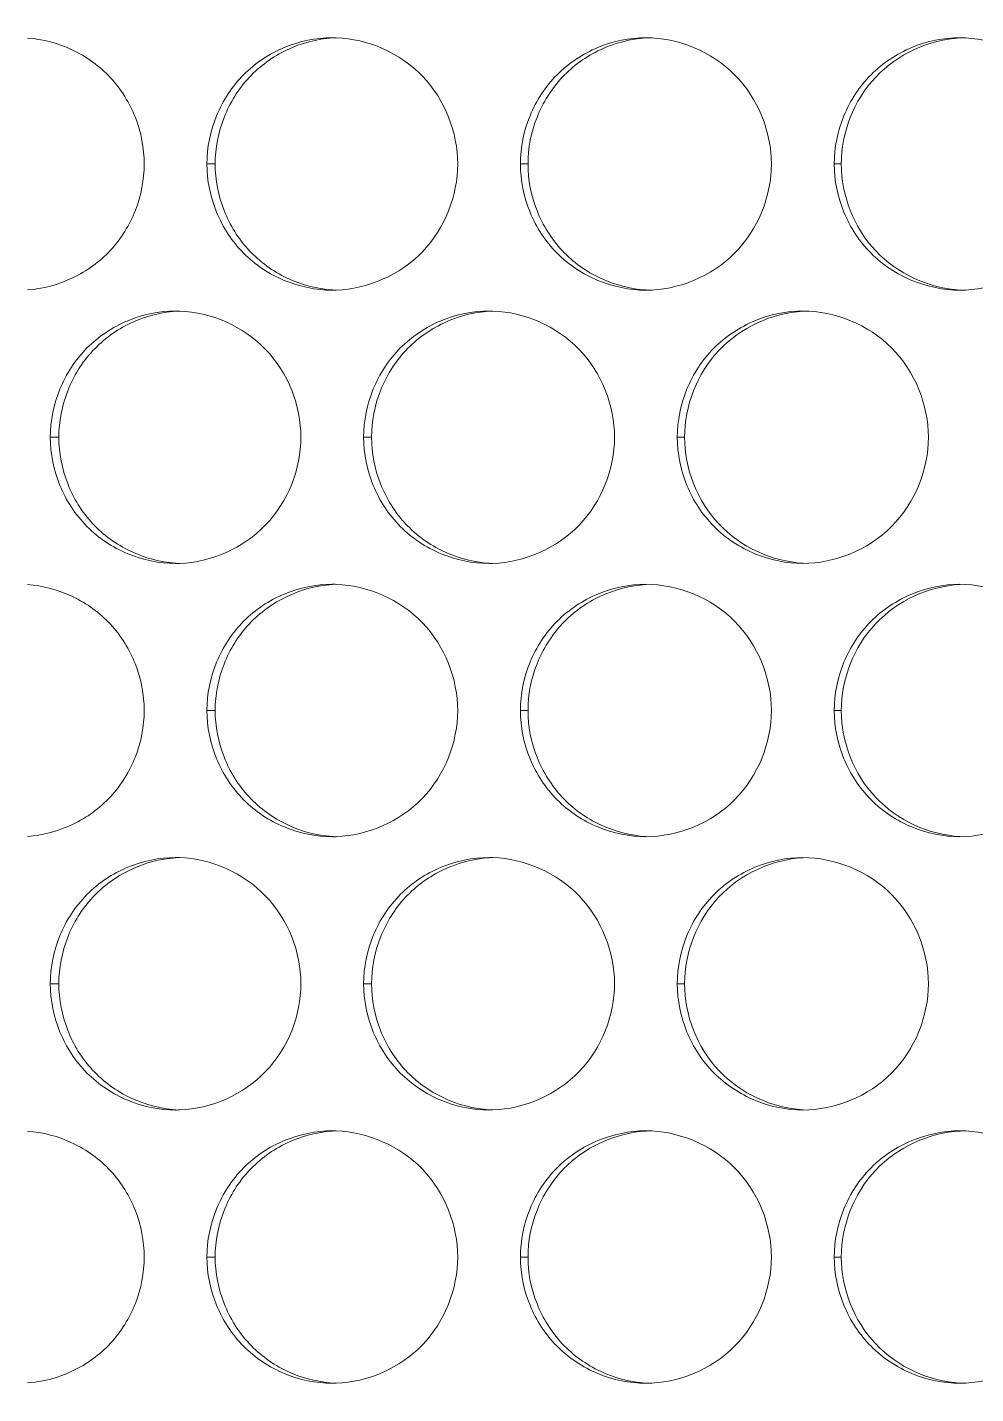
# Model space of a CAD drawing. Header units: millimetres. Extents: x 1177 to 4147, y 93 to 2194.
# Drawn here: x 1704.14 to 1726.67, y 1713.08 to 1745.56 of the extents above; entities that cross this region are included whole.
import ezdxf

# ---------------------------------------------------------------- set-up
doc = ezdxf.new("R2010")
doc.units = ezdxf.units.MM
doc.header["$LTSCALE"] = 0.1
doc.layers.get('0').update_dxf_attribs({"lineweight": 13})
doc.layers.add('标注', color=251, linetype='Continuous', lineweight=9)

msp = doc.modelspace()

# ---------------------------------------------------------------- linework, layer by layer
for radius, start, end in [(196.75, 204.56225, 43.01001), (177.334, 204.90538, 48.55999), (177.047, 204.9052, 48.6494), (168.077, 204.78787, 51.55568), (165.455, 204.70676, 52.44821), (156.5, 204.24844, 55.64881), (156.25, 204.23139, 55.74165), (155.11, 204.1505, 56.16753), (155, 204.14243, 56.20879)]:
    msp.add_arc((1812.49, 1686.895), radius, start, end)
at = {"layer": '标注'}
for p, q in [((1708.599, 1742.313), (1708.403, 1742.313)), ((1716.035, 1742.313), (1715.853, 1742.313)), ((1723.479, 1742.313), (1723.312, 1742.313)), ((1704.884, 1735.818), (1704.682, 1735.818)), ((1704.884, 1735.818), (1704.682, 1735.818)), ((1712.316, 1735.818), (1712.127, 1735.818)), ((1712.316, 1735.818), (1712.127, 1735.818)), ((1719.756, 1735.818), (1719.582, 1735.818)), ((1719.756, 1735.818), (1719.582, 1735.818)), ((1708.599, 1729.323), (1708.403, 1729.323)), ((1716.035, 1729.323), (1715.853, 1729.323)), ((1723.479, 1729.323), (1723.312, 1729.323)), ((1704.884, 1722.827), (1704.682, 1722.827)), ((1704.884, 1722.827), (1704.682, 1722.827)), ((1712.316, 1722.827), (1712.127, 1722.827)), ((1712.316, 1722.827), (1712.127, 1722.827)), ((1719.756, 1722.827), (1719.582, 1722.827)), ((1719.756, 1722.827), (1719.582, 1722.827)), ((1708.599, 1716.332), (1708.403, 1716.332)), ((1716.035, 1716.332), (1715.853, 1716.332)), ((1723.479, 1716.332), (1723.312, 1716.332))]:
    msp.add_line(p, q, dxfattribs=at)
for centre, radius, start, end in [((1711.382, 1742.5), 2.813, 88.0513, 89.998), ((1711.382, 1742.126), 2.813, 270.002, 271.9487), ((1707.659, 1736.008), 2.81, 87.977, 89.9978), ((1707.659, 1736.008), 2.81, 87.977, 89.9978), ((1715.108, 1736.002), 2.815, 88.1254, 89.9981), ((1715.108, 1736.002), 2.815, 88.1254, 89.9981), ((1707.659, 1735.628), 2.81, 270.0022, 272.023), ((1707.659, 1735.628), 2.81, 270.0022, 272.023), ((1715.108, 1735.633), 2.815, 270.0019, 271.8746), ((1715.108, 1735.633), 2.815, 270.0019, 271.8746), ((1711.382, 1729.51), 2.813, 88.0513, 89.998), ((1711.382, 1729.135), 2.813, 270.002, 271.9487), ((1707.659, 1723.018), 2.81, 87.977, 89.9978), ((1707.659, 1723.018), 2.81, 87.977, 89.9978), ((1715.108, 1723.012), 2.815, 88.1254, 89.9981), ((1715.108, 1723.012), 2.815, 88.1254, 89.9981), ((1707.659, 1722.637), 2.81, 270.0022, 272.023), ((1707.659, 1722.637), 2.81, 270.0022, 272.023), ((1715.108, 1722.643), 2.815, 270.0019, 271.8746), ((1715.108, 1722.643), 2.815, 270.0019, 271.8746), ((1711.382, 1716.52), 2.813, 88.0513, 89.998), ((1711.382, 1716.145), 2.813, 270.002, 271.9487)]:
    msp.add_arc(centre, radius, start, end, dxfattribs=at)
msp.add_spline([(2027.49, 1819.182), (1864.296, 1806.369), (1766.772, 1737.15), (1658.757, 1615.796), (1597.49, 1595.163)], degree=3, dxfattribs=at)
for points, knots in [([(1706.914, 1742.313), (1706.914, 1742.687), (1706.767, 1743.439), (1706.166, 1744.412), (1705.242, 1745.083), (1704.506, 1745.28), (1704.136, 1745.306)], [0, 0, 0, 0, 0.251005, 0.501289, 0.750782, 1, 1, 1, 1]), ([(1711.388, 1745.307), (1711.017, 1745.283), (1710.278, 1745.087), (1709.35, 1744.417), (1708.747, 1743.442), (1708.599, 1742.688), (1708.599, 1742.313)], [0, 0, 0, 0, 0.24913, 0.498566, 0.748875, 1, 1, 1, 1]), ([(1714.363, 1742.313), (1714.363, 1743.063), (1713.758, 1744.621), (1712.224, 1745.286), (1711.478, 1745.311)], [0, 0, 0, 0, 0.501165, 1, 1, 1, 1]), ([(1718.841, 1745.308), (1718.468, 1745.285), (1717.725, 1745.092), (1716.792, 1744.423), (1716.184, 1743.446), (1716.035, 1742.689), (1716.035, 1742.313)], [0, 0, 0, 0, 0.249253, 0.49875, 0.749, 1, 1, 1, 1]), ([(1721.82, 1742.313), (1721.82, 1743.078), (1721.187, 1744.669), (1719.598, 1745.313), (1718.836, 1745.313)], [0, 0, 0, 0, 0.500977, 1, 1, 1, 1]), ([(1726.303, 1745.309), (1725.567, 1745.268), (1724.067, 1744.59), (1723.479, 1743.053), (1723.479, 1742.313)], [0, 0, 0, 0, 0.498854, 1, 1, 1, 1]), ([(1729.285, 1742.313), (1729.285, 1743.078), (1728.65, 1744.67), (1727.06, 1745.313), (1726.298, 1745.313)], [0, 0, 0, 0, 0.50079, 1, 1, 1, 1]), ([(1710.243, 1745.081), (1709.885, 1744.932), (1709.217, 1744.491), (1708.781, 1743.82), (1708.633, 1743.46)], [0, 0, 0, 0, 0.499456, 1, 1, 1, 1]), ([(1717.696, 1745.081), (1717.337, 1744.932), (1716.668, 1744.492), (1716.232, 1743.82), (1716.083, 1743.46)], [0, 0, 0, 0, 0.499569, 1, 1, 1, 1]), ([(1725.156, 1745.081), (1724.797, 1744.932), (1724.128, 1744.492), (1723.691, 1743.82), (1723.542, 1743.46)], [0, 0, 0, 0, 0.499673, 1, 1, 1, 1]), ([(1704.136, 1739.32), (1704.506, 1739.346), (1705.242, 1739.543), (1706.166, 1740.214), (1706.767, 1741.187), (1706.914, 1741.939), (1706.914, 1742.313)], [0, 0, 0, 0, 0.249218, 0.498711, 0.748995, 1, 1, 1, 1]), ([(1708.599, 1742.313), (1708.599, 1741.938), (1708.747, 1741.184), (1709.35, 1740.209), (1710.278, 1739.539), (1711.017, 1739.343), (1711.388, 1739.319)], [0, 0, 0, 0, 0.251125, 0.501434, 0.75087, 1, 1, 1, 1]), ([(1711.478, 1739.315), (1712.224, 1739.34), (1713.758, 1740.006), (1714.363, 1741.563), (1714.363, 1742.313)], [0, 0, 0, 0, 0.498835, 1, 1, 1, 1]), ([(1716.035, 1742.313), (1716.035, 1741.937), (1716.184, 1741.18), (1716.792, 1740.203), (1717.725, 1739.534), (1718.468, 1739.341), (1718.841, 1739.318)], [0, 0, 0, 0, 0.251, 0.50125, 0.750747, 1, 1, 1, 1]), ([(1718.836, 1739.313), (1719.598, 1739.313), (1721.187, 1739.957), (1721.82, 1741.548), (1721.82, 1742.313)], [0, 0, 0, 0, 0.499023, 1, 1, 1, 1]), ([(1723.479, 1742.313), (1723.479, 1741.573), (1724.067, 1740.036), (1725.567, 1739.358), (1726.303, 1739.317)], [0, 0, 0, 0, 0.501146, 1, 1, 1, 1]), ([(1726.298, 1739.313), (1727.06, 1739.313), (1728.65, 1739.956), (1729.285, 1741.548), (1729.285, 1742.313)], [0, 0, 0, 0, 0.49921, 1, 1, 1, 1]), ([(1708.633, 1741.166), (1708.781, 1740.806), (1709.217, 1740.135), (1709.885, 1739.694), (1710.243, 1739.545)], [0, 0, 0, 0, 0.500544, 1, 1, 1, 1]), ([(1716.083, 1741.166), (1716.232, 1740.806), (1716.668, 1740.135), (1717.337, 1739.694), (1717.696, 1739.545)], [0, 0, 0, 0, 0.500431, 1, 1, 1, 1]), ([(1723.542, 1741.166), (1723.691, 1740.806), (1724.128, 1740.134), (1724.797, 1739.694), (1725.156, 1739.545)], [0, 0, 0, 0, 0.500327, 1, 1, 1, 1]), ([(1707.664, 1738.811), (1707.294, 1738.786), (1706.557, 1738.59), (1705.633, 1737.919), (1705.031, 1736.945), (1704.884, 1736.192), (1704.884, 1735.818)], [0, 0, 0, 0, 0.249064, 0.498469, 0.748809, 1, 1, 1, 1]), ([(1707.664, 1738.811), (1707.294, 1738.786), (1706.557, 1738.59), (1705.633, 1737.919), (1705.031, 1736.945), (1704.884, 1736.192), (1704.884, 1735.818)], [0, 0, 0, 0, 0.249064, 0.498469, 0.748809, 1, 1, 1, 1]), ([(1710.637, 1735.818), (1710.637, 1736.567), (1710.034, 1738.123), (1708.503, 1738.79), (1707.758, 1738.816)], [0, 0, 0, 0, 0.50127, 1, 1, 1, 1]), ([(1710.637, 1735.818), (1710.637, 1736.567), (1710.034, 1738.123), (1708.503, 1738.79), (1707.758, 1738.816)], [0, 0, 0, 0, 0.50127, 1, 1, 1, 1]), ([(1715.113, 1738.812), (1714.741, 1738.789), (1714, 1738.595), (1713.07, 1737.925), (1712.464, 1736.949), (1712.316, 1736.193), (1712.316, 1735.818)], [0, 0, 0, 0, 0.249193, 0.49866, 0.748939, 1, 1, 1, 1]), ([(1715.113, 1738.812), (1714.741, 1738.789), (1714, 1738.595), (1713.07, 1737.925), (1712.464, 1736.949), (1712.316, 1736.193), (1712.316, 1735.818)], [0, 0, 0, 0, 0.249193, 0.49866, 0.748939, 1, 1, 1, 1]), ([(1718.09, 1735.818), (1718.09, 1736.568), (1717.484, 1738.128), (1715.947, 1738.792), (1715.2, 1738.816)], [0, 0, 0, 0, 0.501064, 1, 1, 1, 1]), ([(1718.09, 1735.818), (1718.09, 1736.568), (1717.484, 1738.128), (1715.947, 1738.792), (1715.2, 1738.816)], [0, 0, 0, 0, 0.501064, 1, 1, 1, 1]), ([(1722.571, 1738.813), (1721.837, 1738.77), (1720.341, 1738.091), (1719.756, 1736.557), (1719.756, 1735.818)], [0, 0, 0, 0, 0.498764, 1, 1, 1, 1]), ([(1722.571, 1738.813), (1721.837, 1738.77), (1720.341, 1738.091), (1719.756, 1736.557), (1719.756, 1735.818)], [0, 0, 0, 0, 0.498764, 1, 1, 1, 1]), ([(1725.551, 1735.818), (1725.551, 1736.583), (1724.918, 1738.174), (1723.328, 1738.818), (1722.566, 1738.818)], [0, 0, 0, 0, 0.500882, 1, 1, 1, 1]), ([(1725.551, 1735.818), (1725.551, 1736.583), (1724.918, 1738.174), (1723.328, 1738.818), (1722.566, 1738.818)], [0, 0, 0, 0, 0.500882, 1, 1, 1, 1]), ([(1706.521, 1738.586), (1706.163, 1738.437), (1705.494, 1737.996), (1705.059, 1737.325), (1704.911, 1736.965)], [0, 0, 0, 0, 0.499396, 1, 1, 1, 1]), ([(1706.521, 1738.586), (1706.163, 1738.437), (1705.494, 1737.996), (1705.059, 1737.325), (1704.911, 1736.965)], [0, 0, 0, 0, 0.499396, 1, 1, 1, 1]), ([(1713.968, 1738.586), (1713.61, 1738.437), (1712.941, 1737.996), (1712.505, 1737.325), (1712.357, 1736.965)], [0, 0, 0, 0, 0.499513, 1, 1, 1, 1]), ([(1713.968, 1738.586), (1713.61, 1738.437), (1712.941, 1737.996), (1712.505, 1737.325), (1712.357, 1736.965)], [0, 0, 0, 0, 0.499513, 1, 1, 1, 1]), ([(1721.425, 1738.586), (1721.066, 1738.437), (1720.397, 1737.996), (1719.96, 1737.325), (1719.812, 1736.965)], [0, 0, 0, 0, 0.499622, 1, 1, 1, 1]), ([(1721.425, 1738.586), (1721.066, 1738.437), (1720.397, 1737.996), (1719.96, 1737.325), (1719.812, 1736.965)], [0, 0, 0, 0, 0.499622, 1, 1, 1, 1]), ([(1704.884, 1735.818), (1704.884, 1735.444), (1705.031, 1734.691), (1705.633, 1733.717), (1706.557, 1733.046), (1707.294, 1732.85), (1707.664, 1732.824)], [0, 0, 0, 0, 0.251191, 0.501531, 0.750936, 1, 1, 1, 1]), ([(1704.884, 1735.818), (1704.884, 1735.444), (1705.031, 1734.691), (1705.633, 1733.717), (1706.557, 1733.046), (1707.294, 1732.85), (1707.664, 1732.824)], [0, 0, 0, 0, 0.251191, 0.501531, 0.750936, 1, 1, 1, 1]), ([(1707.758, 1732.82), (1708.503, 1732.846), (1710.034, 1733.513), (1710.637, 1735.069), (1710.637, 1735.818)], [0, 0, 0, 0, 0.49873, 1, 1, 1, 1]), ([(1707.758, 1732.82), (1708.503, 1732.846), (1710.034, 1733.513), (1710.637, 1735.069), (1710.637, 1735.818)], [0, 0, 0, 0, 0.49873, 1, 1, 1, 1]), ([(1712.316, 1735.818), (1712.316, 1735.442), (1712.464, 1734.687), (1713.07, 1733.711), (1714, 1733.041), (1714.741, 1732.847), (1715.113, 1732.823)], [0, 0, 0, 0, 0.251061, 0.50134, 0.750807, 1, 1, 1, 1]), ([(1712.316, 1735.818), (1712.316, 1735.442), (1712.464, 1734.687), (1713.07, 1733.711), (1714, 1733.041), (1714.741, 1732.847), (1715.113, 1732.823)], [0, 0, 0, 0, 0.251061, 0.50134, 0.750807, 1, 1, 1, 1]), ([(1715.2, 1732.819), (1715.947, 1732.844), (1717.484, 1733.508), (1718.09, 1735.067), (1718.09, 1735.818)], [0, 0, 0, 0, 0.498936, 1, 1, 1, 1]), ([(1715.2, 1732.819), (1715.947, 1732.844), (1717.484, 1733.508), (1718.09, 1735.067), (1718.09, 1735.818)], [0, 0, 0, 0, 0.498936, 1, 1, 1, 1]), ([(1719.756, 1735.818), (1719.756, 1735.079), (1720.341, 1733.545), (1721.837, 1732.865), (1722.571, 1732.823)], [0, 0, 0, 0, 0.501236, 1, 1, 1, 1]), ([(1719.756, 1735.818), (1719.756, 1735.079), (1720.341, 1733.545), (1721.837, 1732.865), (1722.571, 1732.823)], [0, 0, 0, 0, 0.501236, 1, 1, 1, 1]), ([(1722.566, 1732.818), (1723.328, 1732.818), (1724.918, 1733.462), (1725.551, 1735.053), (1725.551, 1735.818)], [0, 0, 0, 0, 0.499118, 1, 1, 1, 1]), ([(1722.566, 1732.818), (1723.328, 1732.818), (1724.918, 1733.462), (1725.551, 1735.053), (1725.551, 1735.818)], [0, 0, 0, 0, 0.499118, 1, 1, 1, 1]), ([(1704.911, 1734.671), (1705.059, 1734.311), (1705.494, 1733.64), (1706.163, 1733.199), (1706.521, 1733.05)], [0, 0, 0, 0, 0.500604, 1, 1, 1, 1]), ([(1704.911, 1734.671), (1705.059, 1734.311), (1705.494, 1733.64), (1706.163, 1733.199), (1706.521, 1733.05)], [0, 0, 0, 0, 0.500604, 1, 1, 1, 1]), ([(1712.357, 1734.671), (1712.505, 1734.311), (1712.941, 1733.639), (1713.61, 1733.199), (1713.968, 1733.05)], [0, 0, 0, 0, 0.500487, 1, 1, 1, 1]), ([(1712.357, 1734.671), (1712.505, 1734.311), (1712.941, 1733.639), (1713.61, 1733.199), (1713.968, 1733.05)], [0, 0, 0, 0, 0.500487, 1, 1, 1, 1]), ([(1719.812, 1734.671), (1719.96, 1734.311), (1720.397, 1733.639), (1721.066, 1733.199), (1721.425, 1733.05)], [0, 0, 0, 0, 0.500378, 1, 1, 1, 1]), ([(1719.812, 1734.671), (1719.96, 1734.311), (1720.397, 1733.639), (1721.066, 1733.199), (1721.425, 1733.05)], [0, 0, 0, 0, 0.500378, 1, 1, 1, 1]), ([(1706.914, 1729.323), (1706.914, 1729.696), (1706.767, 1730.448), (1706.166, 1731.421), (1705.242, 1732.092), (1704.506, 1732.29), (1704.136, 1732.316)], [0, 0, 0, 0, 0.251005, 0.501289, 0.750782, 1, 1, 1, 1]), ([(1711.388, 1732.317), (1711.017, 1732.292), (1710.278, 1732.097), (1709.35, 1731.427), (1708.747, 1730.452), (1708.599, 1729.698), (1708.599, 1729.323)], [0, 0, 0, 0, 0.24913, 0.498566, 0.748875, 1, 1, 1, 1]), ([(1714.363, 1729.323), (1714.363, 1730.073), (1713.758, 1731.63), (1712.224, 1732.296), (1711.478, 1732.321)], [0, 0, 0, 0, 0.501165, 1, 1, 1, 1]), ([(1718.841, 1732.317), (1718.468, 1732.295), (1717.725, 1732.102), (1716.792, 1731.432), (1716.184, 1730.455), (1716.035, 1729.699), (1716.035, 1729.323)], [0, 0, 0, 0, 0.249253, 0.49875, 0.749, 1, 1, 1, 1]), ([(1721.82, 1729.323), (1721.82, 1730.087), (1721.187, 1731.679), (1719.598, 1732.323), (1718.836, 1732.323)], [0, 0, 0, 0, 0.500977, 1, 1, 1, 1]), ([(1726.303, 1732.318), (1725.567, 1732.277), (1724.067, 1731.6), (1723.479, 1730.063), (1723.479, 1729.323)], [0, 0, 0, 0, 0.498854, 1, 1, 1, 1]), ([(1729.285, 1729.323), (1729.285, 1730.088), (1728.65, 1731.679), (1727.06, 1732.323), (1726.298, 1732.323)], [0, 0, 0, 0, 0.50079, 1, 1, 1, 1]), ([(1710.243, 1732.091), (1709.885, 1731.941), (1709.217, 1731.501), (1708.781, 1730.83), (1708.633, 1730.47)], [0, 0, 0, 0, 0.499456, 1, 1, 1, 1]), ([(1717.696, 1732.091), (1717.337, 1731.941), (1716.668, 1731.501), (1716.232, 1730.83), (1716.083, 1730.47)], [0, 0, 0, 0, 0.499569, 1, 1, 1, 1]), ([(1725.156, 1732.091), (1724.797, 1731.941), (1724.128, 1731.501), (1723.691, 1730.83), (1723.542, 1730.47)], [0, 0, 0, 0, 0.499673, 1, 1, 1, 1]), ([(1704.136, 1726.33), (1704.506, 1726.356), (1705.242, 1726.553), (1706.166, 1727.224), (1706.767, 1728.197), (1706.914, 1728.949), (1706.914, 1729.323)], [0, 0, 0, 0, 0.249218, 0.498711, 0.748995, 1, 1, 1, 1]), ([(1708.599, 1729.323), (1708.599, 1728.948), (1708.747, 1728.194), (1709.35, 1727.219), (1710.278, 1726.548), (1711.017, 1726.353), (1711.388, 1726.329)], [0, 0, 0, 0, 0.251125, 0.501434, 0.75087, 1, 1, 1, 1]), ([(1711.478, 1726.324), (1712.224, 1726.35), (1713.758, 1727.015), (1714.363, 1728.573), (1714.363, 1729.323)], [0, 0, 0, 0, 0.498835, 1, 1, 1, 1]), ([(1716.035, 1729.323), (1716.035, 1728.947), (1716.184, 1728.19), (1716.792, 1727.213), (1717.725, 1726.543), (1718.468, 1726.35), (1718.841, 1726.328)], [0, 0, 0, 0, 0.251, 0.50125, 0.750747, 1, 1, 1, 1]), ([(1718.836, 1726.323), (1719.598, 1726.323), (1721.187, 1726.967), (1721.82, 1728.558), (1721.82, 1729.323)], [0, 0, 0, 0, 0.499023, 1, 1, 1, 1]), ([(1723.479, 1729.323), (1723.479, 1728.582), (1724.067, 1727.046), (1725.567, 1726.368), (1726.303, 1726.327)], [0, 0, 0, 0, 0.501146, 1, 1, 1, 1]), ([(1726.298, 1726.323), (1727.06, 1726.323), (1728.65, 1726.966), (1729.285, 1728.558), (1729.285, 1729.323)], [0, 0, 0, 0, 0.49921, 1, 1, 1, 1]), ([(1708.633, 1728.175), (1708.781, 1727.816), (1709.217, 1727.144), (1709.885, 1726.704), (1710.243, 1726.554)], [0, 0, 0, 0, 0.500544, 1, 1, 1, 1]), ([(1716.083, 1728.175), (1716.232, 1727.816), (1716.668, 1727.144), (1717.337, 1726.704), (1717.696, 1726.554)], [0, 0, 0, 0, 0.500431, 1, 1, 1, 1]), ([(1723.542, 1728.175), (1723.691, 1727.816), (1724.128, 1727.144), (1724.797, 1726.704), (1725.156, 1726.554)], [0, 0, 0, 0, 0.500327, 1, 1, 1, 1]), ([(1707.664, 1725.821), (1707.294, 1725.796), (1706.557, 1725.599), (1705.633, 1724.929), (1705.031, 1723.955), (1704.884, 1723.202), (1704.884, 1722.827)], [0, 0, 0, 0, 0.249064, 0.498469, 0.748809, 1, 1, 1, 1]), ([(1707.664, 1725.821), (1707.294, 1725.796), (1706.557, 1725.599), (1705.633, 1724.929), (1705.031, 1723.955), (1704.884, 1723.202), (1704.884, 1722.827)], [0, 0, 0, 0, 0.249064, 0.498469, 0.748809, 1, 1, 1, 1]), ([(1710.637, 1722.827), (1710.637, 1723.577), (1710.034, 1725.133), (1708.503, 1725.799), (1707.758, 1725.826)], [0, 0, 0, 0, 0.50127, 1, 1, 1, 1]), ([(1710.637, 1722.827), (1710.637, 1723.577), (1710.034, 1725.133), (1708.503, 1725.799), (1707.758, 1725.826)], [0, 0, 0, 0, 0.50127, 1, 1, 1, 1]), ([(1715.113, 1725.822), (1714.741, 1725.798), (1714, 1725.604), (1713.07, 1724.934), (1712.464, 1723.958), (1712.316, 1723.203), (1712.316, 1722.827)], [0, 0, 0, 0, 0.249193, 0.49866, 0.748939, 1, 1, 1, 1]), ([(1715.113, 1725.822), (1714.741, 1725.798), (1714, 1725.604), (1713.07, 1724.934), (1712.464, 1723.958), (1712.316, 1723.203), (1712.316, 1722.827)], [0, 0, 0, 0, 0.249193, 0.49866, 0.748939, 1, 1, 1, 1]), ([(1718.09, 1722.827), (1718.09, 1723.578), (1717.484, 1725.137), (1715.947, 1725.802), (1715.2, 1725.826)], [0, 0, 0, 0, 0.501064, 1, 1, 1, 1]), ([(1718.09, 1722.827), (1718.09, 1723.578), (1717.484, 1725.137), (1715.947, 1725.802), (1715.2, 1725.826)], [0, 0, 0, 0, 0.501064, 1, 1, 1, 1]), ([(1722.571, 1725.823), (1721.837, 1725.78), (1720.341, 1725.101), (1719.756, 1723.567), (1719.756, 1722.827)], [0, 0, 0, 0, 0.498764, 1, 1, 1, 1]), ([(1722.571, 1725.823), (1721.837, 1725.78), (1720.341, 1725.101), (1719.756, 1723.567), (1719.756, 1722.827)], [0, 0, 0, 0, 0.498764, 1, 1, 1, 1]), ([(1725.551, 1722.827), (1725.551, 1723.592), (1724.918, 1725.184), (1723.328, 1725.827), (1722.566, 1725.827)], [0, 0, 0, 0, 0.500882, 1, 1, 1, 1]), ([(1725.551, 1722.827), (1725.551, 1723.592), (1724.918, 1725.184), (1723.328, 1725.827), (1722.566, 1725.827)], [0, 0, 0, 0, 0.500882, 1, 1, 1, 1]), ([(1706.521, 1725.596), (1706.163, 1725.446), (1705.494, 1725.006), (1705.059, 1724.334), (1704.911, 1723.975)], [0, 0, 0, 0, 0.499396, 1, 1, 1, 1]), ([(1706.521, 1725.596), (1706.163, 1725.446), (1705.494, 1725.006), (1705.059, 1724.334), (1704.911, 1723.975)], [0, 0, 0, 0, 0.499396, 1, 1, 1, 1]), ([(1713.968, 1725.596), (1713.61, 1725.446), (1712.941, 1725.006), (1712.505, 1724.334), (1712.357, 1723.975)], [0, 0, 0, 0, 0.499513, 1, 1, 1, 1]), ([(1713.968, 1725.596), (1713.61, 1725.446), (1712.941, 1725.006), (1712.505, 1724.334), (1712.357, 1723.975)], [0, 0, 0, 0, 0.499513, 1, 1, 1, 1]), ([(1721.425, 1725.596), (1721.066, 1725.446), (1720.397, 1725.006), (1719.96, 1724.335), (1719.812, 1723.975)], [0, 0, 0, 0, 0.499622, 1, 1, 1, 1]), ([(1721.425, 1725.596), (1721.066, 1725.446), (1720.397, 1725.006), (1719.96, 1724.335), (1719.812, 1723.975)], [0, 0, 0, 0, 0.499622, 1, 1, 1, 1]), ([(1704.884, 1722.827), (1704.884, 1722.453), (1705.031, 1721.7), (1705.633, 1720.726), (1706.557, 1720.056), (1707.294, 1719.859), (1707.664, 1719.834)], [0, 0, 0, 0, 0.251191, 0.501531, 0.750936, 1, 1, 1, 1]), ([(1704.884, 1722.827), (1704.884, 1722.453), (1705.031, 1721.7), (1705.633, 1720.726), (1706.557, 1720.056), (1707.294, 1719.859), (1707.664, 1719.834)], [0, 0, 0, 0, 0.251191, 0.501531, 0.750936, 1, 1, 1, 1]), ([(1707.758, 1719.829), (1708.503, 1719.856), (1710.034, 1720.522), (1710.637, 1722.078), (1710.637, 1722.827)], [0, 0, 0, 0, 0.49873, 1, 1, 1, 1]), ([(1707.758, 1719.829), (1708.503, 1719.856), (1710.034, 1720.522), (1710.637, 1722.078), (1710.637, 1722.827)], [0, 0, 0, 0, 0.49873, 1, 1, 1, 1]), ([(1712.316, 1722.827), (1712.316, 1722.452), (1712.464, 1721.697), (1713.07, 1720.721), (1714, 1720.051), (1714.741, 1719.857), (1715.113, 1719.833)], [0, 0, 0, 0, 0.251061, 0.50134, 0.750807, 1, 1, 1, 1]), ([(1712.316, 1722.827), (1712.316, 1722.452), (1712.464, 1721.697), (1713.07, 1720.721), (1714, 1720.051), (1714.741, 1719.857), (1715.113, 1719.833)], [0, 0, 0, 0, 0.251061, 0.50134, 0.750807, 1, 1, 1, 1]), ([(1715.2, 1719.829), (1715.947, 1719.853), (1717.484, 1720.518), (1718.09, 1722.077), (1718.09, 1722.827)], [0, 0, 0, 0, 0.498936, 1, 1, 1, 1]), ([(1715.2, 1719.829), (1715.947, 1719.853), (1717.484, 1720.518), (1718.09, 1722.077), (1718.09, 1722.827)], [0, 0, 0, 0, 0.498936, 1, 1, 1, 1]), ([(1719.756, 1722.827), (1719.756, 1722.088), (1720.341, 1720.554), (1721.837, 1719.875), (1722.571, 1719.832)], [0, 0, 0, 0, 0.501236, 1, 1, 1, 1]), ([(1719.756, 1722.827), (1719.756, 1722.088), (1720.341, 1720.554), (1721.837, 1719.875), (1722.571, 1719.832)], [0, 0, 0, 0, 0.501236, 1, 1, 1, 1]), ([(1722.566, 1719.827), (1723.328, 1719.827), (1724.918, 1720.471), (1725.551, 1722.063), (1725.551, 1722.827)], [0, 0, 0, 0, 0.499118, 1, 1, 1, 1]), ([(1722.566, 1719.827), (1723.328, 1719.827), (1724.918, 1720.471), (1725.551, 1722.063), (1725.551, 1722.827)], [0, 0, 0, 0, 0.499118, 1, 1, 1, 1]), ([(1704.911, 1721.68), (1705.059, 1721.321), (1705.494, 1720.649), (1706.163, 1720.209), (1706.521, 1720.059)], [0, 0, 0, 0, 0.500604, 1, 1, 1, 1]), ([(1704.911, 1721.68), (1705.059, 1721.321), (1705.494, 1720.649), (1706.163, 1720.209), (1706.521, 1720.059)], [0, 0, 0, 0, 0.500604, 1, 1, 1, 1]), ([(1712.357, 1721.68), (1712.505, 1721.321), (1712.941, 1720.649), (1713.61, 1720.209), (1713.968, 1720.059)], [0, 0, 0, 0, 0.500487, 1, 1, 1, 1]), ([(1712.357, 1721.68), (1712.505, 1721.321), (1712.941, 1720.649), (1713.61, 1720.209), (1713.968, 1720.059)], [0, 0, 0, 0, 0.500487, 1, 1, 1, 1]), ([(1719.812, 1721.68), (1719.96, 1721.32), (1720.397, 1720.649), (1721.066, 1720.209), (1721.425, 1720.059)], [0, 0, 0, 0, 0.500378, 1, 1, 1, 1]), ([(1719.812, 1721.68), (1719.96, 1721.32), (1720.397, 1720.649), (1721.066, 1720.209), (1721.425, 1720.059)], [0, 0, 0, 0, 0.500378, 1, 1, 1, 1]), ([(1706.914, 1716.332), (1706.914, 1716.706), (1706.767, 1717.458), (1706.166, 1718.431), (1705.242, 1719.102), (1704.506, 1719.299), (1704.136, 1719.325)], [0, 0, 0, 0, 0.251005, 0.501289, 0.750782, 1, 1, 1, 1]), ([(1711.388, 1719.326), (1711.017, 1719.302), (1710.278, 1719.107), (1709.35, 1718.436), (1708.747, 1717.461), (1708.599, 1716.707), (1708.599, 1716.332)], [0, 0, 0, 0, 0.24913, 0.498566, 0.748875, 1, 1, 1, 1]), ([(1714.363, 1716.332), (1714.363, 1717.082), (1713.758, 1718.64), (1712.224, 1719.305), (1711.478, 1719.331)], [0, 0, 0, 0, 0.501165, 1, 1, 1, 1]), ([(1718.841, 1719.327), (1718.468, 1719.305), (1717.725, 1719.112), (1716.792, 1718.442), (1716.184, 1717.465), (1716.035, 1716.708), (1716.035, 1716.332)], [0, 0, 0, 0, 0.249253, 0.49875, 0.749, 1, 1, 1, 1]), ([(1721.82, 1716.332), (1721.82, 1717.097), (1721.187, 1718.688), (1719.598, 1719.332), (1718.836, 1719.332)], [0, 0, 0, 0, 0.500977, 1, 1, 1, 1]), ([(1726.303, 1719.328), (1725.567, 1719.287), (1724.067, 1718.609), (1723.479, 1717.073), (1723.479, 1716.332)], [0, 0, 0, 0, 0.498854, 1, 1, 1, 1]), ([(1729.285, 1716.332), (1729.285, 1717.097), (1728.65, 1718.689), (1727.06, 1719.332), (1726.298, 1719.332)], [0, 0, 0, 0, 0.50079, 1, 1, 1, 1]), ([(1710.243, 1719.101), (1709.885, 1718.951), (1709.217, 1718.511), (1708.781, 1717.839), (1708.633, 1717.48)], [0, 0, 0, 0, 0.499456, 1, 1, 1, 1]), ([(1717.696, 1719.101), (1717.337, 1718.951), (1716.668, 1718.511), (1716.232, 1717.839), (1716.083, 1717.48)], [0, 0, 0, 0, 0.499569, 1, 1, 1, 1]), ([(1725.156, 1719.101), (1724.797, 1718.951), (1724.128, 1718.511), (1723.691, 1717.839), (1723.542, 1717.48)], [0, 0, 0, 0, 0.499673, 1, 1, 1, 1]), ([(1704.136, 1713.339), (1704.506, 1713.365), (1705.242, 1713.563), (1706.166, 1714.234), (1706.767, 1715.207), (1706.914, 1715.959), (1706.914, 1716.332)], [0, 0, 0, 0, 0.249218, 0.498711, 0.748995, 1, 1, 1, 1]), ([(1708.599, 1716.332), (1708.599, 1715.957), (1708.747, 1715.203), (1709.35, 1714.228), (1710.278, 1713.558), (1711.017, 1713.363), (1711.388, 1713.338)], [0, 0, 0, 0, 0.251125, 0.501434, 0.75087, 1, 1, 1, 1]), ([(1711.478, 1713.334), (1712.224, 1713.359), (1713.758, 1714.025), (1714.363, 1715.582), (1714.363, 1716.332)], [0, 0, 0, 0, 0.498835, 1, 1, 1, 1]), ([(1716.035, 1716.332), (1716.035, 1715.956), (1716.184, 1715.2), (1716.792, 1714.223), (1717.725, 1713.553), (1718.468, 1713.36), (1718.841, 1713.337)], [0, 0, 0, 0, 0.251, 0.50125, 0.750747, 1, 1, 1, 1]), ([(1718.836, 1713.332), (1719.598, 1713.332), (1721.187, 1713.976), (1721.82, 1715.568), (1721.82, 1716.332)], [0, 0, 0, 0, 0.499023, 1, 1, 1, 1]), ([(1723.479, 1716.332), (1723.479, 1715.592), (1724.067, 1714.055), (1725.567, 1713.378), (1726.303, 1713.337)], [0, 0, 0, 0, 0.501146, 1, 1, 1, 1]), ([(1726.298, 1713.332), (1727.06, 1713.332), (1728.65, 1713.976), (1729.285, 1715.567), (1729.285, 1716.332)], [0, 0, 0, 0, 0.49921, 1, 1, 1, 1]), ([(1708.633, 1715.185), (1708.781, 1714.825), (1709.217, 1714.154), (1709.885, 1713.714), (1710.243, 1713.564)], [0, 0, 0, 0, 0.500544, 1, 1, 1, 1]), ([(1716.083, 1715.185), (1716.232, 1714.825), (1716.668, 1714.154), (1717.337, 1713.713), (1717.696, 1713.564)], [0, 0, 0, 0, 0.500431, 1, 1, 1, 1]), ([(1723.542, 1715.185), (1723.691, 1714.825), (1724.128, 1714.154), (1724.797, 1713.713), (1725.156, 1713.564)], [0, 0, 0, 0, 0.500327, 1, 1, 1, 1])]:
    msp.add_open_spline(points, degree=3, knots=knots, dxfattribs=at)
for points in [[(1711.382, 1745.313), (1710.995, 1745.313), (1710.601, 1745.23), (1710.243, 1745.081)], [(1718.836, 1745.313), (1718.448, 1745.313), (1718.054, 1745.231), (1717.696, 1745.081)], [(1726.298, 1745.313), (1725.909, 1745.313), (1725.515, 1745.231), (1725.156, 1745.081)], [(1708.633, 1743.46), (1708.485, 1743.1), (1708.403, 1742.703), (1708.403, 1742.313)], [(1716.083, 1743.46), (1715.935, 1743.1), (1715.853, 1742.703), (1715.853, 1742.313)], [(1723.542, 1743.46), (1723.394, 1743.1), (1723.312, 1742.703), (1723.312, 1742.313)], [(1708.403, 1742.313), (1708.403, 1741.923), (1708.485, 1741.526), (1708.633, 1741.166)], [(1715.853, 1742.313), (1715.853, 1741.923), (1715.935, 1741.526), (1716.083, 1741.166)], [(1723.312, 1742.313), (1723.312, 1741.923), (1723.394, 1741.526), (1723.542, 1741.166)], [(1710.243, 1739.545), (1710.601, 1739.396), (1710.995, 1739.313), (1711.382, 1739.313)], [(1717.696, 1739.545), (1718.054, 1739.396), (1718.448, 1739.313), (1718.836, 1739.313)], [(1725.156, 1739.545), (1725.515, 1739.396), (1725.909, 1739.313), (1726.298, 1739.313)], [(1707.659, 1738.818), (1707.272, 1738.818), (1706.878, 1738.735), (1706.521, 1738.586)], [(1707.659, 1738.818), (1707.272, 1738.818), (1706.878, 1738.735), (1706.521, 1738.586)], [(1715.108, 1738.818), (1714.72, 1738.818), (1714.326, 1738.735), (1713.968, 1738.586)], [(1715.108, 1738.818), (1714.72, 1738.818), (1714.326, 1738.735), (1713.968, 1738.586)], [(1722.566, 1738.818), (1722.178, 1738.818), (1721.783, 1738.735), (1721.425, 1738.586)], [(1722.566, 1738.818), (1722.178, 1738.818), (1721.783, 1738.735), (1721.425, 1738.586)], [(1704.911, 1736.965), (1704.763, 1736.604), (1704.682, 1736.208), (1704.682, 1735.818)], [(1704.911, 1736.965), (1704.763, 1736.604), (1704.682, 1736.208), (1704.682, 1735.818)], [(1712.357, 1736.965), (1712.209, 1736.604), (1712.127, 1736.208), (1712.127, 1735.818)], [(1712.357, 1736.965), (1712.209, 1736.604), (1712.127, 1736.208), (1712.127, 1735.818)], [(1719.812, 1736.965), (1719.663, 1736.604), (1719.582, 1736.208), (1719.582, 1735.818)], [(1719.812, 1736.965), (1719.663, 1736.604), (1719.582, 1736.208), (1719.582, 1735.818)], [(1704.682, 1735.818), (1704.682, 1735.428), (1704.763, 1735.031), (1704.911, 1734.671)], [(1704.682, 1735.818), (1704.682, 1735.428), (1704.763, 1735.031), (1704.911, 1734.671)], [(1712.127, 1735.818), (1712.127, 1735.428), (1712.209, 1735.031), (1712.357, 1734.671)], [(1712.127, 1735.818), (1712.127, 1735.428), (1712.209, 1735.031), (1712.357, 1734.671)], [(1719.582, 1735.818), (1719.582, 1735.428), (1719.663, 1735.031), (1719.812, 1734.671)], [(1719.582, 1735.818), (1719.582, 1735.428), (1719.663, 1735.031), (1719.812, 1734.671)], [(1706.521, 1733.05), (1706.878, 1732.9), (1707.272, 1732.818), (1707.659, 1732.818)], [(1706.521, 1733.05), (1706.878, 1732.9), (1707.272, 1732.818), (1707.659, 1732.818)], [(1713.968, 1733.05), (1714.326, 1732.9), (1714.72, 1732.818), (1715.108, 1732.818)], [(1713.968, 1733.05), (1714.326, 1732.9), (1714.72, 1732.818), (1715.108, 1732.818)], [(1721.425, 1733.05), (1721.783, 1732.9), (1722.178, 1732.818), (1722.566, 1732.818)], [(1721.425, 1733.05), (1721.783, 1732.9), (1722.178, 1732.818), (1722.566, 1732.818)], [(1711.382, 1732.323), (1710.995, 1732.323), (1710.601, 1732.24), (1710.243, 1732.091)], [(1718.836, 1732.323), (1718.448, 1732.323), (1718.054, 1732.24), (1717.696, 1732.091)], [(1726.298, 1732.323), (1725.909, 1732.323), (1725.515, 1732.24), (1725.156, 1732.091)], [(1708.633, 1730.47), (1708.485, 1730.109), (1708.403, 1729.713), (1708.403, 1729.323)], [(1716.083, 1730.47), (1715.935, 1730.109), (1715.853, 1729.713), (1715.853, 1729.323)], [(1723.542, 1730.47), (1723.394, 1730.109), (1723.312, 1729.713), (1723.312, 1729.323)], [(1708.403, 1729.323), (1708.403, 1728.933), (1708.485, 1728.536), (1708.633, 1728.175)], [(1715.853, 1729.323), (1715.853, 1728.933), (1715.935, 1728.536), (1716.083, 1728.175)], [(1723.312, 1729.323), (1723.312, 1728.933), (1723.394, 1728.536), (1723.542, 1728.175)], [(1710.243, 1726.554), (1710.601, 1726.405), (1710.995, 1726.323), (1711.382, 1726.323)], [(1717.696, 1726.554), (1718.054, 1726.405), (1718.448, 1726.323), (1718.836, 1726.323)], [(1725.156, 1726.554), (1725.515, 1726.405), (1725.909, 1726.323), (1726.298, 1726.323)], [(1707.659, 1725.827), (1707.272, 1725.827), (1706.878, 1725.745), (1706.521, 1725.596)], [(1707.659, 1725.827), (1707.272, 1725.827), (1706.878, 1725.745), (1706.521, 1725.596)], [(1715.108, 1725.827), (1714.72, 1725.827), (1714.326, 1725.745), (1713.968, 1725.596)], [(1715.108, 1725.827), (1714.72, 1725.827), (1714.326, 1725.745), (1713.968, 1725.596)], [(1722.566, 1725.827), (1722.178, 1725.827), (1721.783, 1725.745), (1721.425, 1725.596)], [(1722.566, 1725.827), (1722.178, 1725.827), (1721.783, 1725.745), (1721.425, 1725.596)], [(1704.911, 1723.975), (1704.763, 1723.614), (1704.682, 1723.217), (1704.682, 1722.827)], [(1704.911, 1723.975), (1704.763, 1723.614), (1704.682, 1723.217), (1704.682, 1722.827)], [(1712.357, 1723.975), (1712.209, 1723.614), (1712.127, 1723.217), (1712.127, 1722.827)], [(1712.357, 1723.975), (1712.209, 1723.614), (1712.127, 1723.217), (1712.127, 1722.827)], [(1719.812, 1723.975), (1719.663, 1723.614), (1719.582, 1723.218), (1719.582, 1722.827)], [(1719.812, 1723.975), (1719.663, 1723.614), (1719.582, 1723.218), (1719.582, 1722.827)], [(1704.682, 1722.827), (1704.682, 1722.437), (1704.763, 1722.041), (1704.911, 1721.68)], [(1704.682, 1722.827), (1704.682, 1722.437), (1704.763, 1722.041), (1704.911, 1721.68)], [(1712.127, 1722.827), (1712.127, 1722.437), (1712.209, 1722.041), (1712.357, 1721.68)], [(1712.127, 1722.827), (1712.127, 1722.437), (1712.209, 1722.041), (1712.357, 1721.68)], [(1719.582, 1722.827), (1719.582, 1722.437), (1719.663, 1722.041), (1719.812, 1721.68)], [(1719.582, 1722.827), (1719.582, 1722.437), (1719.663, 1722.041), (1719.812, 1721.68)], [(1706.521, 1720.059), (1706.878, 1719.91), (1707.272, 1719.827), (1707.659, 1719.827)], [(1706.521, 1720.059), (1706.878, 1719.91), (1707.272, 1719.827), (1707.659, 1719.827)], [(1713.968, 1720.059), (1714.326, 1719.91), (1714.72, 1719.827), (1715.108, 1719.827)], [(1713.968, 1720.059), (1714.326, 1719.91), (1714.72, 1719.827), (1715.108, 1719.827)], [(1721.425, 1720.059), (1721.783, 1719.91), (1722.178, 1719.827), (1722.566, 1719.827)], [(1721.425, 1720.059), (1721.783, 1719.91), (1722.178, 1719.827), (1722.566, 1719.827)], [(1711.382, 1719.332), (1710.995, 1719.332), (1710.601, 1719.25), (1710.243, 1719.101)], [(1718.836, 1719.332), (1718.448, 1719.332), (1718.054, 1719.25), (1717.696, 1719.101)], [(1726.298, 1719.332), (1725.909, 1719.332), (1725.515, 1719.25), (1725.156, 1719.101)], [(1708.633, 1717.48), (1708.485, 1717.119), (1708.403, 1716.722), (1708.403, 1716.332)], [(1716.083, 1717.48), (1715.935, 1717.119), (1715.853, 1716.722), (1715.853, 1716.332)], [(1723.542, 1717.48), (1723.394, 1717.119), (1723.312, 1716.722), (1723.312, 1716.332)], [(1708.403, 1716.332), (1708.403, 1715.942), (1708.485, 1715.546), (1708.633, 1715.185)], [(1715.853, 1716.332), (1715.853, 1715.942), (1715.935, 1715.546), (1716.083, 1715.185)], [(1723.312, 1716.332), (1723.312, 1715.942), (1723.394, 1715.546), (1723.542, 1715.185)], [(1710.243, 1713.564), (1710.601, 1713.415), (1710.995, 1713.332), (1711.382, 1713.332)], [(1717.696, 1713.564), (1718.054, 1713.415), (1718.448, 1713.332), (1718.836, 1713.332)], [(1725.156, 1713.564), (1725.515, 1713.415), (1725.909, 1713.332), (1726.298, 1713.332)]]:
    msp.add_open_spline(points, degree=3, dxfattribs=at)

doc.saveas('drawing.dxf')
